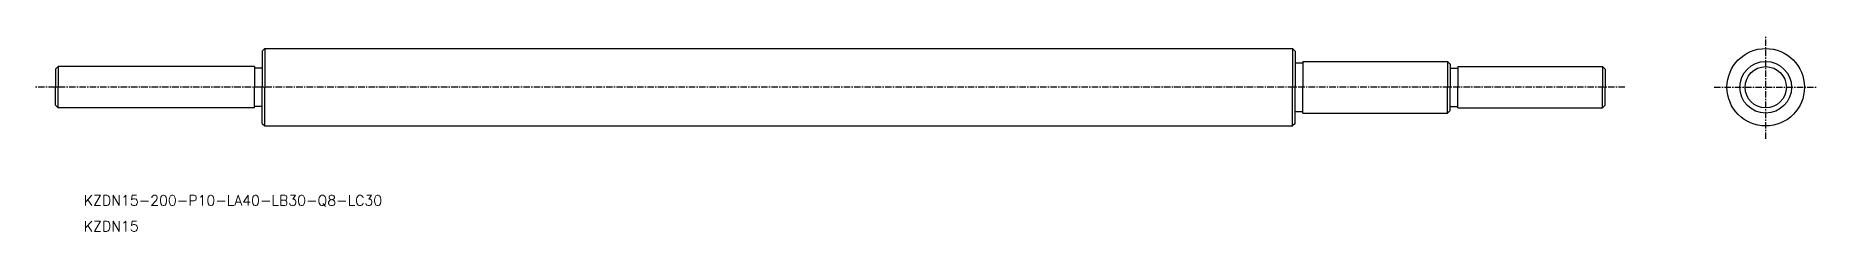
# Model space of a CAD drawing. Extents: x -22842 to -19844, y 30600 to 31576.
# Drawn here: x -22841.7 to -22496.8, y 31537.7 to 31575.6 of the extents above; entities outside this region: 1.
import ezdxf

# ---------------------------------------------------------------- set-up
doc = ezdxf.new("R2010")
doc.units = 0
doc.header["$PDMODE"] = 1
doc.linetypes.add('CENTER', pattern=[2, 1.25, -0.25, 0.25, -0.25])
doc.layers.get('0').update_dxf_attribs({"linetype": 'CONTINUOUS'})
doc.layers.add('CENTER', color=1, linetype='CENTER')
doc.styles.add('MISUMI', font='txt.shx')

msp = doc.modelspace()

# ---------------------------------------------------------------- linework, layer by layer
at = {"color": 7, "linetype": 'CONTINUOUS'}
for p, q in [((-22797.87, 31572.61), (-22797.37, 31573.11)), ((-22797.87, 31572.61), (-22797.87, 31565.61)), ((-22797.37, 31573.11), (-22797.37, 31565.61)), ((-22797.37, 31573.11), (-22598.37, 31573.11)), ((-22598.37, 31573.11), (-22598.37, 31565.61)), ((-22597.87, 31572.61), (-22598.37, 31573.11)), ((-22597.87, 31572.61), (-22597.87, 31565.61)), ((-22837.87, 31569.11), (-22837.37, 31569.61)), ((-22837.87, 31569.11), (-22837.87, 31565.61)), ((-22799.37, 31569.61), (-22837.37, 31569.61)), ((-22837.37, 31569.61), (-22837.37, 31565.61)), ((-22799.37, 31569.61), (-22799.37, 31565.61)), ((-22797.87, 31569.31), (-22799.37, 31569.31)), ((-22597.87, 31570.31), (-22596.37, 31570.31)), ((-22596.37, 31570.61), (-22568.37, 31570.61)), ((-22596.37, 31570.61), (-22596.37, 31565.61)), ((-22568.37, 31570.61), (-22568.37, 31565.61)), ((-22567.87, 31570.11), (-22568.37, 31570.61)), ((-22567.87, 31570.11), (-22567.87, 31565.61)), ((-22567.87, 31569.31), (-22566.37, 31569.31)), ((-22566.37, 31569.61), (-22538.37, 31569.61)), ((-22566.37, 31569.61), (-22566.37, 31565.61)), ((-22538.37, 31569.61), (-22538.37, 31565.61)), ((-22537.87, 31569.11), (-22538.37, 31569.61)), ((-22537.87, 31569.11), (-22537.87, 31565.61)), ((-22537.87, 31568.11), (-22537.87, 31565.61)), ((-22837.87, 31562.11), (-22837.87, 31565.61)), ((-22837.37, 31561.61), (-22837.37, 31565.61)), ((-22799.37, 31561.61), (-22799.37, 31565.61)), ((-22797.87, 31558.61), (-22797.87, 31565.61)), ((-22797.37, 31558.11), (-22797.37, 31565.61)), ((-22598.37, 31558.11), (-22598.37, 31565.61)), ((-22597.87, 31558.61), (-22597.87, 31565.61)), ((-22596.37, 31560.61), (-22596.37, 31565.61)), ((-22568.37, 31560.61), (-22568.37, 31565.61)), ((-22567.87, 31561.11), (-22567.87, 31565.61)), ((-22566.37, 31561.61), (-22566.37, 31565.61)), ((-22538.37, 31561.61), (-22538.37, 31565.61)), ((-22537.87, 31563.11), (-22537.87, 31565.61)), ((-22537.87, 31562.11), (-22537.87, 31565.61)), ((-22837.87, 31562.11), (-22837.37, 31561.61)), ((-22799.37, 31561.61), (-22837.37, 31561.61)), ((-22797.87, 31561.91), (-22799.37, 31561.91)), ((-22597.87, 31560.91), (-22596.37, 31560.91)), ((-22567.87, 31561.11), (-22568.37, 31560.61)), ((-22567.87, 31561.91), (-22566.37, 31561.91)), ((-22566.37, 31561.61), (-22538.37, 31561.61)), ((-22537.87, 31562.11), (-22538.37, 31561.61)), ((-22797.87, 31558.61), (-22797.37, 31558.11)), ((-22797.37, 31558.11), (-22598.37, 31558.11)), ((-22597.87, 31558.61), (-22598.37, 31558.11)), ((-22596.37, 31560.61), (-22568.37, 31560.61))]:
    msp.add_line(p, q, dxfattribs=at)
for radius in [7.5, 5, 4]:
    msp.add_circle((-22506.77, 31565.61), radius, dxfattribs=at)
msp.add_point((-19844.35, 30599.58), dxfattribs=at)
at = {"layer": 'CENTER', "color": 1, "linetype": 'CENTER'}
for p, q in [((-22506.77, 31555.61), (-22506.77, 31575.61)), ((-22534.02, 31565.61), (-22841.73, 31565.61)), ((-22516.77, 31565.61), (-22496.77, 31565.61))]:
    msp.add_line(p, q, dxfattribs=at)

# ---------------------------------------------------------------- texts
at = {"color": 7, "linetype": 'CONTINUOUS', "style": 'MISUMI'}
for s, p in [('KZDN15-200-P10-LA40-LB30-Q8-LC30', (-22832.41, 31542.69)), ('KZDN15', (-22832.41, 31537.69))]:
    msp.add_text(s, height=2, dxfattribs=at).set_placement(p)

doc.saveas('drawing.dxf')
